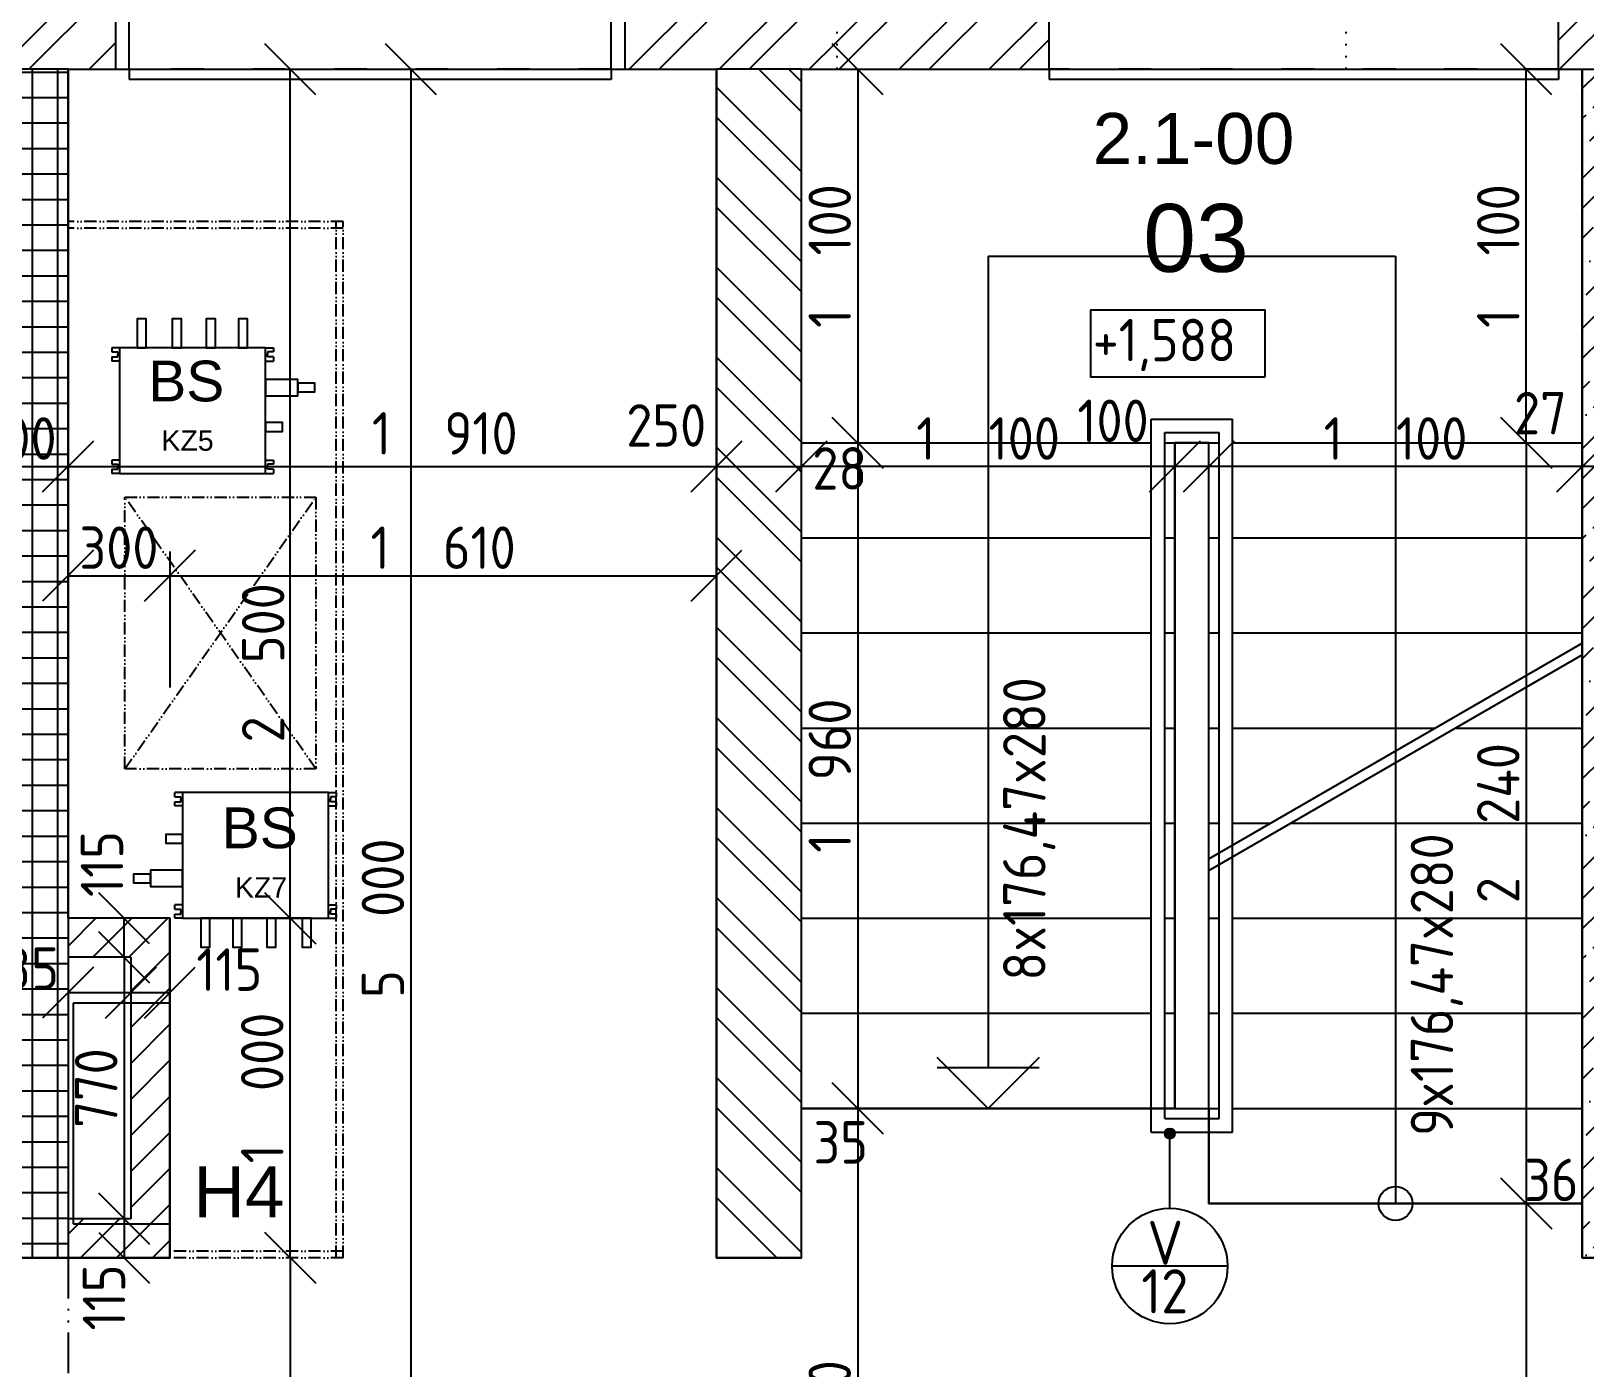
# Model space of a CAD drawing. Extents: x 4511820 to 5180432, y -1526536 to -944957.
# Drawn here: x 5020872 to 5025449, y -1249008 to -1245072 of the extents above; entities that cross this region are included whole.
import ezdxf

# ---------------------------------------------------------------- set-up
doc = ezdxf.new("R2010")
doc.units = 0
doc.header["$MEASUREMENT"] = 0
for name, pattern in [('ACAD_ISO03W100', [30, 12, -18]), ('ACAD_ISO07W100', [3.5, 0.5, -3]), ('ACAD_ISO12W100', [22, 12, -3, 0.5, -3, 0.5, -3])]:
    doc.linetypes.add(name, pattern=pattern)
doc.layers.get('0').update_dxf_attribs({"linetype": 'CONTINUOUS'})
doc.layers.get('Defpoints').update_dxf_attribs({"color": 61, "linetype": 'CONTINUOUS'})
for name, color, linetype in [('KÓTY', 4, 'CONTINUOUS'), ('MÚRY', 1, 'CONTINUOUS'), ('Plochy', 41, 'CONTINUOUS'), ('POPIS', 7, 'CONTINUOUS'), ('POZEMOK', 7, 'CONTINUOUS'), ('TENKÁ', 7, 'CONTINUOUS'), ('tzb', 153, 'CONTINUOUS'), ('ZZ-chladenie', 133, 'CONTINUOUS'), ('ŠRAFY', 82, 'CONTINUOUS')]:
    doc.layers.add(name, color=color, linetype=linetype)
doc.styles.add('ARIAL', font='arial.ttf')
doc.styles.add('STYLE1', font='isocp.shx')
doc.dimstyles.new('STANDARD-50', dxfattribs={"dimtxt": 125, "dimasz": 150, "dimexe": 10, "dimexo": 200, "dimgap": 20, "dimtad": 1, "dimdsep": 46, "dimlunit": 6, "dimtxsty": 'STYLE1', "dimblk1": 'OBLIQUE', "dimblk2": 'OBLIQUE', "dimsah": 1, "dimcen": 2.5, "dimse1": 1, "dimse2": 1, "dimadec": 0, "dimazin": 0, "dimtfac": 1, "dimtmove": 1, "dimatfit": 3, "dimldrblk": 'OBLIQUE', "dimfxl": 1, "dimtolj": 1, "dimtzin": 0, "dimarcsym": 0})
pattern_1 = [(45, (584112, 2493.08), (-132.5825215, 132.5825215), []), (45, (584200.39, 2493.08), (-132.5825215, 132.5825215), [])]

# ---------------------------------------------------------------- blocks, each defined once
blk = doc.blocks.new('_OBLIQUE')
at = {"color": 0, "linetype": 'ByBlock'}
blk.add_line((-0.5, -0.5), (0.5, 0.5), dxfattribs=at)
blk = doc.blocks.new('*D30627')
at = {"layer": 'Defpoints', "color": 0}
for p in [(5025441, -1246354), (5025441, -1246434.7), (5025641, -1246524.7)]:
    blk.add_point(p, dxfattribs=at)
at = {"layer": 'KÓTY', "color": 0, "lineweight": -2}
blk.add_line((5025641, -1246354), (5025441, -1246354), dxfattribs=at)
at = {"layer": 'KÓTY', "color": 0, "linetype": 'ByBlock', "lineweight": -2, "xscale": 150, "yscale": 150, "zscale": 150, "rotation": 180}
blk.add_blockref('_OBLIQUE', (5025441, -1246354), dxfattribs=at)
at = {"layer": 'KÓTY', "color": 0, "linetype": 'ByBlock', "lineweight": -2, "xscale": 150, "yscale": 150, "zscale": 150}
blk.add_blockref('_OBLIQUE', (5025641, -1246354), dxfattribs=at)
at = {"layer": 'KÓTY', "color": 0, "insert": (5025591.8, -1246169), "char_height": 125, "attachment_point": 5, "style": 'STYLE1'}
blk.add_mtext('\\A1;200', dxfattribs=at)
blk = doc.blocks.new('*D30628')
at = {"layer": 'Defpoints', "color": 0}
for p in [(5024341, -1246354), (5024341, -1246434.7), (5025441, -1246434.7)]:
    blk.add_point(p, dxfattribs=at)
at = {"layer": 'KÓTY', "color": 0, "lineweight": -2}
blk.add_line((5025441, -1246354), (5024341, -1246354), dxfattribs=at)
at = {"layer": 'KÓTY', "color": 0, "linetype": 'ByBlock', "lineweight": -2, "xscale": 150, "yscale": 150, "zscale": 150, "rotation": 180}
blk.add_blockref('_OBLIQUE', (5024341, -1246354), dxfattribs=at)
at = {"layer": 'KÓTY', "color": 0, "linetype": 'ByBlock', "lineweight": -2, "xscale": 150, "yscale": 150, "zscale": 150}
blk.add_blockref('_OBLIQUE', (5025441, -1246354), dxfattribs=at)
at = {"layer": 'KÓTY', "color": 0, "insert": (5024891, -1246271.5), "char_height": 125, "attachment_point": 5, "style": 'STYLE1'}
blk.add_mtext('\\A1;1ﾠ100', dxfattribs=at)
blk = doc.blocks.new('*D30629')
at = {"layer": 'Defpoints', "color": 0}
for p in [(5024241, -1246354), (5024241, -1246427.1), (5024341, -1246434.7)]:
    blk.add_point(p, dxfattribs=at)
at = {"layer": 'KÓTY', "color": 0, "lineweight": -2}
blk.add_line((5024341, -1246354), (5024241, -1246354), dxfattribs=at)
at = {"layer": 'KÓTY', "color": 0, "linetype": 'ByBlock', "lineweight": -2, "xscale": 150, "yscale": 150, "zscale": 150, "rotation": 180}
blk.add_blockref('_OBLIQUE', (5024241, -1246354), dxfattribs=at)
at = {"layer": 'KÓTY', "color": 0, "linetype": 'ByBlock', "lineweight": -2, "xscale": 150, "yscale": 150, "zscale": 150}
blk.add_blockref('_OBLIQUE', (5024341, -1246354), dxfattribs=at)
at = {"layer": 'KÓTY', "color": 0, "insert": (5024059, -1246219.5), "char_height": 125, "attachment_point": 5, "style": 'STYLE1'}
blk.add_mtext('\\A1;100', dxfattribs=at)
blk = doc.blocks.new('*D30630')
at = {"layer": 'Defpoints', "color": 0}
for p in [(5023141, -1246354), (5023141, -1246434.7), (5024241, -1246434.7)]:
    blk.add_point(p, dxfattribs=at)
at = {"layer": 'KÓTY', "color": 0, "lineweight": -2}
blk.add_line((5024241, -1246354), (5023141, -1246354), dxfattribs=at)
at = {"layer": 'KÓTY', "color": 0, "linetype": 'ByBlock', "lineweight": -2, "xscale": 150, "yscale": 150, "zscale": 150, "rotation": 180}
blk.add_blockref('_OBLIQUE', (5023141, -1246354), dxfattribs=at)
at = {"layer": 'KÓTY', "color": 0, "linetype": 'ByBlock', "lineweight": -2, "xscale": 150, "yscale": 150, "zscale": 150}
blk.add_blockref('_OBLIQUE', (5024241, -1246354), dxfattribs=at)
at = {"layer": 'KÓTY', "color": 0, "insert": (5023691, -1246271.5), "char_height": 125, "attachment_point": 5, "style": 'STYLE1'}
blk.add_mtext('\\A1;1ﾠ100', dxfattribs=at)
blk = doc.blocks.new('*D30631')
at = {"layer": 'Defpoints', "color": 0}
for p in [(5023141, -1246284.2), (5023141, -1248244.2), (5023307, -1248244.2)]:
    blk.add_point(p, dxfattribs=at)
at = {"layer": 'KÓTY', "color": 0, "lineweight": -2}
blk.add_line((5023307, -1246284.2), (5023307, -1248244.2), dxfattribs=at)
at = {"layer": 'KÓTY', "color": 0, "linetype": 'ByBlock', "lineweight": -2, "xscale": 150, "yscale": 150, "zscale": 150}
for p, rotation in [((5023307, -1246284.2), 90), ((5023307, -1248244.2), 270)]:
    blk.add_blockref('_OBLIQUE', p, dxfattribs=dict(at, rotation=rotation))
at = {"layer": 'KÓTY', "color": 0, "insert": (5023224.5, -1247264.2), "char_height": 125, "attachment_point": 5, "rotation": 90, "style": 'STYLE1'}
blk.add_mtext('\\A1;1ﾠ960', dxfattribs=at)
blk = doc.blocks.new('*D30632')
at = {"layer": 'Defpoints', "color": 0}
for p in [(5023141, -1245184.2), (5023141, -1246284.2), (5023307, -1246284.2)]:
    blk.add_point(p, dxfattribs=at)
at = {"layer": 'KÓTY', "color": 0, "lineweight": -2}
blk.add_line((5023307, -1245184.2), (5023307, -1246284.2), dxfattribs=at)
at = {"layer": 'KÓTY', "color": 0, "linetype": 'ByBlock', "lineweight": -2, "xscale": 150, "yscale": 150, "zscale": 150}
for p, rotation in [((5023307, -1245184.2), 90), ((5023307, -1246284.2), 270)]:
    blk.add_blockref('_OBLIQUE', p, dxfattribs=dict(at, rotation=rotation))
at = {"layer": 'KÓTY', "color": 0, "insert": (5023224.5, -1245734.2), "char_height": 125, "attachment_point": 5, "rotation": 90, "style": 'STYLE1'}
blk.add_mtext('\\A1;1ﾠ100', dxfattribs=at)
blk = doc.blocks.new('*D30633')
at = {"layer": 'Defpoints', "color": 0}
for p in [(5025441, -1246284.2), (5025276, -1248524.2), (5025441, -1248524.2)]:
    blk.add_point(p, dxfattribs=at)
at = {"layer": 'KÓTY', "color": 0, "lineweight": -2}
blk.add_line((5025276, -1246284.2), (5025276, -1248524.2), dxfattribs=at)
at = {"layer": 'KÓTY', "color": 0, "linetype": 'ByBlock', "lineweight": -2, "xscale": 150, "yscale": 150, "zscale": 150}
for p, rotation in [((5025276, -1246284.2), 90), ((5025276, -1248524.2), 270)]:
    blk.add_blockref('_OBLIQUE', p, dxfattribs=dict(at, rotation=rotation))
at = {"layer": 'KÓTY', "color": 0, "insert": (5025193.5, -1247404.2), "char_height": 125, "attachment_point": 5, "rotation": 90, "style": 'STYLE1'}
blk.add_mtext('\\A1;2ﾠ240', dxfattribs=at)
blk = doc.blocks.new('*D30981')
at = {"layer": 'Defpoints', "color": 0}
for p in [(5020681, -1246354), (5020981, -1246354), (5020981, -1246354)]:
    blk.add_point(p, dxfattribs=at)
at = {"layer": 'KÓTY', "color": 0, "lineweight": -2}
blk.add_line((5020681, -1246354), (5020981, -1246354), dxfattribs=at)
at = {"layer": 'KÓTY', "color": 0, "linetype": 'ByBlock', "lineweight": -2, "xscale": 150, "yscale": 150, "zscale": 150, "rotation": 180}
blk.add_blockref('_OBLIQUE', (5020681, -1246354), dxfattribs=at)
at = {"layer": 'KÓTY', "color": 0, "linetype": 'ByBlock', "lineweight": -2, "xscale": 150, "yscale": 150, "zscale": 150}
blk.add_blockref('_OBLIQUE', (5020981, -1246354), dxfattribs=at)
at = {"layer": 'KÓTY', "color": 0, "insert": (5020831, -1246271.5), "char_height": 125, "attachment_point": 5, "style": 'STYLE1'}
blk.add_mtext('\\A1;300', dxfattribs=at)
blk = doc.blocks.new('*D30982')
at = {"layer": 'Defpoints', "color": 0}
for p in [(5020981, -1246354), (5022891, -1246354), (5022891, -1246354)]:
    blk.add_point(p, dxfattribs=at)
at = {"layer": 'KÓTY', "color": 0, "lineweight": -2}
blk.add_line((5020981, -1246354), (5022891, -1246354), dxfattribs=at)
at = {"layer": 'KÓTY', "color": 0, "linetype": 'ByBlock', "lineweight": -2, "xscale": 150, "yscale": 150, "zscale": 150, "rotation": 180}
blk.add_blockref('_OBLIQUE', (5020981, -1246354), dxfattribs=at)
at = {"layer": 'KÓTY', "color": 0, "linetype": 'ByBlock', "lineweight": -2, "xscale": 150, "yscale": 150, "zscale": 150}
blk.add_blockref('_OBLIQUE', (5022891, -1246354), dxfattribs=at)
at = {"layer": 'KÓTY', "color": 0, "insert": (5022090.7, -1246256.3), "char_height": 125, "attachment_point": 5, "style": 'STYLE1'}
blk.add_mtext('\\A1;1ﾠ910', dxfattribs=at)
blk = doc.blocks.new('*D31134')
at = {"layer": 'Defpoints', "color": 0}
for p in [(5020981, -1248684.2), (5020981, -1250184.2), (5021635.5, -1250184.2)]:
    blk.add_point(p, dxfattribs=at)
at = {"layer": 'KÓTY', "color": 0, "lineweight": -2}
blk.add_line((5021635.5, -1248684.2), (5021635.5, -1250184.2), dxfattribs=at)
at = {"layer": 'KÓTY', "color": 0, "linetype": 'ByBlock', "lineweight": -2, "xscale": 150, "yscale": 150, "zscale": 150}
for p, rotation in [((5021635.5, -1248684.2), 90), ((5021635.5, -1250184.2), 270)]:
    blk.add_blockref('_OBLIQUE', p, dxfattribs=dict(at, rotation=rotation))
at = {"layer": 'KÓTY', "color": 0, "insert": (5021553, -1249434.2), "char_height": 125, "attachment_point": 5, "rotation": 90, "style": 'STYLE1'}
blk.add_mtext('\\A1;1ﾠ500', dxfattribs=at)
blk = doc.blocks.new('*D31135')
at = {"layer": 'Defpoints', "color": 0}
for p in [(5021281, -1247684.2), (5021635.5, -1247684.2), (5021281, -1248684.2)]:
    blk.add_point(p, dxfattribs=at)
at = {"layer": 'KÓTY', "color": 0, "lineweight": -2}
blk.add_line((5021635.5, -1248684.2), (5021635.5, -1247684.2), dxfattribs=at)
at = {"layer": 'KÓTY', "color": 0, "linetype": 'ByBlock', "lineweight": -2, "xscale": 150, "yscale": 150, "zscale": 150}
for p, rotation in [((5021635.5, -1247684.2), 90), ((5021635.5, -1248684.2), 270)]:
    blk.add_blockref('_OBLIQUE', p, dxfattribs=dict(at, rotation=rotation))
at = {"layer": 'KÓTY', "color": 0, "insert": (5021553, -1248184.2), "char_height": 125, "attachment_point": 5, "rotation": 90, "style": 'STYLE1'}
blk.add_mtext('\\A1;1ﾠ000', dxfattribs=at)
blk = doc.blocks.new('*D31136')
at = {"layer": 'Defpoints', "color": 0}
for p in [(5021206, -1245184.2), (5021635.5, -1245184.2), (5021206, -1247684.2)]:
    blk.add_point(p, dxfattribs=at)
at = {"layer": 'KÓTY', "color": 0, "lineweight": -2}
blk.add_line((5021635.5, -1247684.2), (5021635.5, -1245184.2), dxfattribs=at)
at = {"layer": 'KÓTY', "color": 0, "linetype": 'ByBlock', "lineweight": -2, "xscale": 150, "yscale": 150, "zscale": 150}
for p, rotation in [((5021635.5, -1245184.2), 90), ((5021635.5, -1247684.2), 270)]:
    blk.add_blockref('_OBLIQUE', p, dxfattribs=dict(at, rotation=rotation))
at = {"layer": 'KÓTY', "color": 0, "insert": (5021555.8, -1246932.1), "char_height": 125, "attachment_point": 5, "rotation": 90, "style": 'STYLE1'}
blk.add_mtext('\\A1;2ﾠ500', dxfattribs=at)
blk = doc.blocks.new('*D31137')
at = {"layer": 'Defpoints', "color": 0}
for p in [(5020981, -1245184.2), (5020981, -1250184.2), (5021991, -1250184.2)]:
    blk.add_point(p, dxfattribs=at)
at = {"layer": 'KÓTY', "color": 0, "lineweight": -2}
blk.add_line((5021991, -1245184.2), (5021991, -1250184.2), dxfattribs=at)
at = {"layer": 'KÓTY', "color": 0, "linetype": 'ByBlock', "lineweight": -2, "xscale": 150, "yscale": 150, "zscale": 150}
for p, rotation in [((5021991, -1245184.2), 90), ((5021991, -1250184.2), 270)]:
    blk.add_blockref('_OBLIQUE', p, dxfattribs=dict(at, rotation=rotation))
at = {"layer": 'KÓTY', "color": 0, "insert": (5021908.5, -1247684.2), "char_height": 125, "attachment_point": 5, "rotation": 90, "style": 'STYLE1'}
blk.add_mtext('\\A1;5ﾠ000', dxfattribs=at)
blk = doc.blocks.new('*D31178')
at = {"layer": 'Defpoints', "color": 0}
for p in [(5022891, -1246354), (5023141, -1246354), (5023141, -1246354)]:
    blk.add_point(p, dxfattribs=at)
at = {"layer": 'KÓTY', "color": 0, "lineweight": -2}
blk.add_line((5022891, -1246354), (5023141, -1246354), dxfattribs=at)
at = {"layer": 'KÓTY', "color": 0, "linetype": 'ByBlock', "lineweight": -2, "xscale": 150, "yscale": 150, "zscale": 150, "rotation": 180}
blk.add_blockref('_OBLIQUE', (5022891, -1246354), dxfattribs=at)
at = {"layer": 'KÓTY', "color": 0, "linetype": 'ByBlock', "lineweight": -2, "xscale": 150, "yscale": 150, "zscale": 150}
blk.add_blockref('_OBLIQUE', (5023141, -1246354), dxfattribs=at)
at = {"layer": 'KÓTY', "color": 0, "insert": (5022743, -1246233), "char_height": 125, "attachment_point": 5, "style": 'STYLE1'}
blk.add_mtext('\\A1;250', dxfattribs=at)
blk = doc.blocks.new('*D31179')
at = {"layer": 'Defpoints', "color": 0}
for p in [(5021281, -1246675.5), (5020981, -1247684.2), (5021281, -1247684.2)]:
    blk.add_point(p, dxfattribs=at)
at = {"layer": 'KÓTY', "color": 0, "lineweight": -2}
blk.add_line((5020981, -1246675.5), (5021281, -1246675.5), dxfattribs=at)
at = {"layer": 'KÓTY', "color": 0, "linetype": 'ByBlock', "lineweight": -2, "xscale": 150, "yscale": 150, "zscale": 150, "rotation": 180}
blk.add_blockref('_OBLIQUE', (5020981, -1246675.5), dxfattribs=at)
at = {"layer": 'KÓTY', "color": 0, "linetype": 'ByBlock', "lineweight": -2, "xscale": 150, "yscale": 150, "zscale": 150}
blk.add_blockref('_OBLIQUE', (5021281, -1246675.5), dxfattribs=at)
at = {"layer": 'KÓTY', "color": 0, "insert": (5021131, -1246593), "char_height": 125, "attachment_point": 5, "style": 'STYLE1'}
blk.add_mtext('\\A1;300', dxfattribs=at)
blk = doc.blocks.new('*D31180')
at = {"layer": 'Defpoints', "color": 0}
for p in [(5021281, -1246675.5), (5022891, -1246675.5), (5022891, -1246675.5)]:
    blk.add_point(p, dxfattribs=at)
at = {"layer": 'KÓTY', "color": 0, "lineweight": -2}
blk.add_line((5021281, -1246675.5), (5022891, -1246675.5), dxfattribs=at)
at = {"layer": 'KÓTY', "color": 0, "linetype": 'ByBlock', "lineweight": -2, "xscale": 150, "yscale": 150, "zscale": 150, "rotation": 180}
blk.add_blockref('_OBLIQUE', (5021281, -1246675.5), dxfattribs=at)
at = {"layer": 'KÓTY', "color": 0, "linetype": 'ByBlock', "lineweight": -2, "xscale": 150, "yscale": 150, "zscale": 150}
blk.add_blockref('_OBLIQUE', (5022891, -1246675.5), dxfattribs=at)
at = {"layer": 'KÓTY', "color": 0, "insert": (5022086, -1246593), "char_height": 125, "attachment_point": 5, "style": 'STYLE1'}
blk.add_mtext('\\A1;1ﾠ610', dxfattribs=at)
blk = doc.blocks.new('*D31181')
at = {"layer": 'Defpoints', "color": 0}
for p in [(5021166, -1247799.2), (5021146.5, -1248569.2), (5021166, -1248569.2)]:
    blk.add_point(p, dxfattribs=at)
at = {"layer": 'KÓTY', "color": 0, "lineweight": -2}
blk.add_line((5021146.5, -1247799.2), (5021146.5, -1248569.2), dxfattribs=at)
at = {"layer": 'KÓTY', "color": 0, "linetype": 'ByBlock', "lineweight": -2, "xscale": 150, "yscale": 150, "zscale": 150}
for p, rotation in [((5021146.5, -1247799.2), 90), ((5021146.5, -1248569.2), 270)]:
    blk.add_blockref('_OBLIQUE', p, dxfattribs=dict(at, rotation=rotation))
at = {"layer": 'KÓTY', "color": 0, "insert": (5021064, -1248184.2), "char_height": 125, "attachment_point": 5, "rotation": 90, "style": 'STYLE1'}
blk.add_mtext('\\A1;770', dxfattribs=at)
blk = doc.blocks.new('*D31182')
at = {"layer": 'Defpoints', "color": 0}
for p in [(5021146.5, -1247684.2), (5021146.5, -1247684.2), (5021146.5, -1247799.2)]:
    blk.add_point(p, dxfattribs=at)
at = {"layer": 'KÓTY', "color": 0, "lineweight": -2}
blk.add_line((5021146.5, -1247799.2), (5021146.5, -1247684.2), dxfattribs=at)
at = {"layer": 'KÓTY', "color": 0, "linetype": 'ByBlock', "lineweight": -2, "xscale": 150, "yscale": 150, "zscale": 150}
for p, rotation in [((5021146.5, -1247684.2), 90), ((5021146.5, -1247799.2), 270)]:
    blk.add_blockref('_OBLIQUE', p, dxfattribs=dict(at, rotation=rotation))
at = {"layer": 'KÓTY', "color": 0, "insert": (5021081, -1247524.5), "char_height": 125, "attachment_point": 5, "rotation": 90, "style": 'STYLE1'}
blk.add_mtext('\\A1;115', dxfattribs=at)
blk = doc.blocks.new('*D31183')
at = {"layer": 'Defpoints', "color": 0}
for p in [(5021146.5, -1248569.2), (5021146.5, -1248684.2), (5021146.5, -1248684.2)]:
    blk.add_point(p, dxfattribs=at)
at = {"layer": 'KÓTY', "color": 0, "lineweight": -2}
blk.add_line((5021146.5, -1248569.2), (5021146.5, -1248684.2), dxfattribs=at)
at = {"layer": 'KÓTY', "color": 0, "linetype": 'ByBlock', "lineweight": -2, "xscale": 150, "yscale": 150, "zscale": 150}
for p, rotation in [((5021146.5, -1248569.2), 90), ((5021146.5, -1248684.2), 270)]:
    blk.add_blockref('_OBLIQUE', p, dxfattribs=dict(at, rotation=rotation))
at = {"layer": 'KÓTY', "color": 0, "insert": (5021087, -1248801), "char_height": 125, "attachment_point": 5, "rotation": 90, "style": 'STYLE1'}
blk.add_mtext('\\A1;115', dxfattribs=at)
blk = doc.blocks.new('*D31184')
at = {"layer": 'Defpoints', "color": 0}
for p in [(5020981, -1247799.2), (5021166, -1247799.2), (5021166, -1247903)]:
    blk.add_point(p, dxfattribs=at)
at = {"layer": 'KÓTY', "color": 0, "lineweight": -2}
blk.add_line((5020981, -1247903), (5021166, -1247903), dxfattribs=at)
at = {"layer": 'KÓTY', "color": 0, "linetype": 'ByBlock', "lineweight": -2, "xscale": 150, "yscale": 150, "zscale": 150, "rotation": 180}
blk.add_blockref('_OBLIQUE', (5020981, -1247903), dxfattribs=at)
at = {"layer": 'KÓTY', "color": 0, "linetype": 'ByBlock', "lineweight": -2, "xscale": 150, "yscale": 150, "zscale": 150}
blk.add_blockref('_OBLIQUE', (5021166, -1247903), dxfattribs=at)
at = {"layer": 'KÓTY', "color": 0, "insert": (5020843, -1247832), "char_height": 125, "attachment_point": 5, "style": 'STYLE1'}
blk.add_mtext('\\A1;185', dxfattribs=at)
blk = doc.blocks.new('*D31185')
at = {"layer": 'Defpoints', "color": 0}
for p in [(5021166, -1247799.2), (5021281, -1247799.2), (5021281, -1247903)]:
    blk.add_point(p, dxfattribs=at)
at = {"layer": 'KÓTY', "color": 0, "lineweight": -2}
blk.add_line((5021166, -1247903), (5021281, -1247903), dxfattribs=at)
at = {"layer": 'KÓTY', "color": 0, "linetype": 'ByBlock', "lineweight": -2, "xscale": 150, "yscale": 150, "zscale": 150, "rotation": 180}
blk.add_blockref('_OBLIQUE', (5021166, -1247903), dxfattribs=at)
at = {"layer": 'KÓTY', "color": 0, "linetype": 'ByBlock', "lineweight": -2, "xscale": 150, "yscale": 150, "zscale": 150}
blk.add_blockref('_OBLIQUE', (5021281, -1247903), dxfattribs=at)
at = {"layer": 'KÓTY', "color": 0, "insert": (5021456, -1247835.5), "char_height": 125, "attachment_point": 5, "style": 'STYLE1'}
blk.add_mtext('\\A1;115', dxfattribs=at)
blk = doc.blocks.new('*D31216')
at = {"layer": 'Defpoints', "color": 0}
for p in [(5024234.1, -1248244.2), (5023307, -1250184.2), (5024234.1, -1250184.2)]:
    blk.add_point(p, dxfattribs=at)
at = {"layer": 'KÓTY', "color": 0, "lineweight": -2}
blk.add_line((5023307, -1248244.2), (5023307, -1250184.2), dxfattribs=at)
at = {"layer": 'KÓTY', "color": 0, "linetype": 'ByBlock', "lineweight": -2, "xscale": 150, "yscale": 150, "zscale": 150}
for p, rotation in [((5023307, -1248244.2), 90), ((5023307, -1250184.2), 270)]:
    blk.add_blockref('_OBLIQUE', p, dxfattribs=dict(at, rotation=rotation))
at = {"layer": 'KÓTY', "color": 0, "insert": (5023224.5, -1249214.2), "char_height": 125, "attachment_point": 5, "rotation": 90, "style": 'STYLE1'}
blk.add_mtext('\\A1;1ﾠ940', dxfattribs=at)
blk = doc.blocks.new('*D31224')
at = {"layer": 'Defpoints', "color": 0}
for p in [(5025441, -1248524.2), (5025276, -1250184.2), (5025441, -1250184.2)]:
    blk.add_point(p, dxfattribs=at)
at = {"layer": 'KÓTY', "color": 0, "lineweight": -2}
blk.add_line((5025276, -1248524.2), (5025276, -1250184.2), dxfattribs=at)
at = {"layer": 'KÓTY', "color": 0, "linetype": 'ByBlock', "lineweight": -2, "xscale": 150, "yscale": 150, "zscale": 150}
for p, rotation in [((5025276, -1248524.2), 90), ((5025276, -1250184.2), 270)]:
    blk.add_blockref('_OBLIQUE', p, dxfattribs=dict(at, rotation=rotation))
at = {"layer": 'KÓTY', "color": 0, "insert": (5025193.5, -1249354.2), "char_height": 125, "attachment_point": 5, "rotation": 90, "style": 'STYLE1'}
blk.add_mtext('\\A1;1ﾠ660', dxfattribs=at)
blk = doc.blocks.new('*D31505')
at = {"layer": 'Defpoints', "color": 0}
for p in [(5025276, -1245184.2), (5025441, -1245184.2), (5025441, -1246284.2)]:
    blk.add_point(p, dxfattribs=at)
at = {"layer": 'KÓTY', "color": 0, "lineweight": -2}
blk.add_line((5025276, -1246284.2), (5025276, -1245184.2), dxfattribs=at)
at = {"layer": 'KÓTY', "color": 0, "linetype": 'ByBlock', "lineweight": -2, "xscale": 150, "yscale": 150, "zscale": 150}
for p, rotation in [((5025276, -1245184.2), 90), ((5025276, -1246284.2), 270)]:
    blk.add_blockref('_OBLIQUE', p, dxfattribs=dict(at, rotation=rotation))
at = {"layer": 'KÓTY', "color": 0, "insert": (5025193.5, -1245734.2), "char_height": 125, "attachment_point": 5, "rotation": 90, "style": 'STYLE1'}
blk.add_mtext('\\A1;1ﾠ100', dxfattribs=at)

msp = doc.modelspace()

# ---------------------------------------------------------------- hatches: boundary and pattern name
at = {"layer": 'TENKÁ'}
h = msp.add_hatch(color=256, dxfattribs=at)
h.dxf.hatch_style = 1
h.paths.add_polyline_path([(5024226.097, -1248333.398, 2.41421356), (5024211.097, -1248318.398, 0.41421356)])
at = {"layer": 'ŠRAFY'}
h = msp.add_hatch(dxfattribs=at)
h.set_pattern_fill('ANSI32', color=256, scale=500)
h.set_pattern_definition(pattern_1)
h.paths.add_polyline_path([(5027621, -1244884.226), (5027621, -1244054.226), (5027241, -1244054.226), (5027241, -1244804.226), (5025371, -1244804.226), (5025371, -1244874.226), (5025371, -1245184.226), (5025441, -1245184.226), (5025641, -1245184.226), (5027241, -1245184.226), (5027441, -1245184.226), (5027621, -1245184.226)])
h = msp.add_hatch(dxfattribs=at)
h.set_pattern_fill('ANSI32', color=256, scale=500)
h.set_pattern_definition(pattern_1)
h.paths.add_polyline_path([(5019701, -1245184.226), (5020681, -1245184.226), (5020981, -1245184.226), (5021121, -1245184.226), (5021121, -1244804.226), (5019701, -1244804.226)])
h = msp.add_hatch(dxfattribs=at)
h.set_pattern_fill('ANSI32', color=256, scale=500)
h.set_pattern_definition(pattern_1)
h.paths.add_polyline_path([(5022621, -1244804.226), (5022621, -1245184.226), (5022891, -1245184.226), (5023141, -1245184.226), (5023246, -1245184.226), (5023246, -1244804.226)])
h = msp.add_hatch(dxfattribs=at)
h.set_pattern_fill('ANSI32', color=256, scale=500)
h.set_pattern_definition(pattern_1)
h.paths.add_polyline_path([(5023871, -1245184.226), (5023871, -1244874.226), (5023871, -1244804.226), (5023246, -1244804.226), (5023246, -1245184.226)])
at = {"layer": 'ŠRAFY', "ltscale": 0.25}
h = msp.add_hatch(dxfattribs=at)
h.set_pattern_fill('ANSI37', color=256, scale=600, angle=45)
h.set_pattern_definition([(90, (-3307273.674, 579782.7), (-75, 1e-14), []), (180, (-3307273.674, 579782.7), (-1e-14, -75), [])])
h.paths.add_polyline_path([(5020681, -1248634.226), (5020681, -1248684.226), (5020981, -1248684.226), (5020981, -1248569.226), (5020981, -1247799.226), (5020981, -1247684.226), (5020981, -1245184.226), (5020681, -1245184.226), (5020681, -1248519.226)])
at = {"layer": 'ŠRAFY'}
h = msp.add_hatch(dxfattribs=at)
h.set_pattern_fill('ANSI32', color=256, scale=500, angle=90)
h.set_pattern_definition([(135, (515810.9, -44587.94), (-132.5825215, -132.5825215), []), (135, (515810.9, -44499.55), (-132.5825215, -132.5825215), [])])
h.paths.add_polyline_path([(5023141, -1245184.226), (5022891, -1245184.226), (5022891, -1248684.226), (5023141, -1248684.226), (5023141, -1248244.226), (5023141, -1247964.226), (5023141, -1247684.226), (5023141, -1247404.226), (5023141, -1247124.226), (5023141, -1246844.226), (5023141, -1246564.226), (5023141, -1246284.226)])
h.paths.add_polyline_path([(5022847.201, -1246321.535), (5023134.799, -1246321.535), (5023134.799, -1246571.535), (5022847.201, -1246571.535)], flags=9)
h = msp.add_hatch(dxfattribs=at)
h.set_pattern_fill('ANSI36', color=256, scale=500, angle=360)
h.set_pattern_definition([(45, (524430.31, 212625.64), (33.1456304, 121.533978), [156.25, -31.25, 0, -31.25])])
h.paths.add_polyline_path([(5026111, -1246934.226), (5025641, -1246934.226), (5025641, -1245184.226), (5025441, -1245184.226), (5025441, -1248684.226), (5025641, -1248684.226), (5025641, -1247134.226), (5026111, -1247134.226)])
h.paths.add_polyline_path([(5025447.951, -1246044.035), (5025735.549, -1246044.035), (5025735.549, -1246294.035), (5025447.951, -1246294.035)], flags=9)
at = {"layer": 'ŠRAFY', "ltscale": 0.25}
h = msp.add_hatch(dxfattribs=at)
h.set_pattern_fill('ANSI31', color=256, scale=600, style=0)
h.set_pattern_definition([(45, (515270.5, 214751.965), (-53.0330086, 53.0330086), [])])
h.paths.add_polyline_path([(5021281, -1248684.226), (5021281, -1247684.226), (5020981, -1247684.226), (5020981, -1247799.226), (5021166, -1247799.226), (5021166, -1248569.226), (5020981, -1248569.226), (5020981, -1248684.226)])

# ---------------------------------------------------------------- linework, layer by layer
at = {"layer": 'KÓTY'}
msp.add_line((5021281, -1246604.535), (5021281, -1247004.535), dxfattribs=at)
at = {"layer": 'MÚRY'}
for p, q in [((5021161, -1245184.226), (5021161, -1244644.226)), ((5022581, -1245184.226), (5022581, -1244644.226)), ((5023871, -1245184.226), (5023871, -1244644.226)), ((5025371, -1245184.226), (5025371, -1244644.226)), ((5020981, -1245184.226), (5021161, -1245184.226)), ((5020981, -1245184.226), (5020981, -1247684.226)), ((5022581, -1245184.226), (5022891, -1245184.226)), ((5022891, -1248684.226), (5022891, -1245184.226)), ((5023141, -1245184.226), (5023871, -1245184.226)), ((5023141, -1248684.226), (5023141, -1245184.226)), ((5025371, -1245184.226), (5025441, -1245184.226)), ((5025441, -1248684.226), (5025441, -1245184.226)), ((5025441, -1248234.226), (5025441, -1246364.226)), ((5021281, -1247684.226), (5020981, -1247684.226)), ((5021281, -1248684.226), (5021281, -1247684.226)), ((5021281, -1247684.226), (5021281, -1248684.226)), ((5021166, -1247799.226), (5020981, -1247799.226)), ((5020981, -1247799.226), (5020981, -1248569.226)), ((5021166, -1247799.226), (5021166, -1248569.226)), ((5021166, -1248569.226), (5020981, -1248569.226)), ((5020981, -1248684.226), (5020681, -1248684.226)), ((5021281, -1248684.226), (5020981, -1248684.226)), ((5023141, -1248684.226), (5022891, -1248684.226)), ((5025641, -1248684.226), (5025441, -1248684.226))]:
    msp.add_line(p, q, dxfattribs=at)
at = {"layer": 'Plochy'}
for points in [[(5029321, -1250184.226), (5018731, -1250184.226), (5018731, -1248684.226), (5021281, -1248684.226), (5021281, -1247684.226), (5020981, -1247684.226), (5020981, -1245184.226), (5022891, -1245184.226), (5022891, -1248684.226), (5023141, -1248684.226), (5023141, -1248244.226), (5024341, -1248244.226), (5024341, -1248524.226), (5025441, -1248524.226), (5025441, -1248684.226), (5025641, -1248684.226), (5025641, -1247134.226), (5027441, -1247134.226), (5027441, -1245184.226), (5029321, -1245184.226)], [(5023141, -1245184.226), (5025441, -1245184.226), (5025441, -1248524.226), (5024341, -1248524.226), (5024341, -1246284.226), (5024241, -1246284.226), (5024241, -1248244.226), (5023141, -1248244.226)]]:
    msp.add_lwpolyline(points, close=True, dxfattribs=at)
at = {"layer": 'POZEMOK'}
for p, q in [((5023691, -1245734.226), (5024891, -1245734.226)), ((5023691, -1245734.226), (5023691, -1248124.226)), ((5024891, -1245734.226), (5024891, -1248524.226)), ((5024171, -1248314.226), (5024171, -1246214.226)), ((5024171, -1246214.226), (5024411, -1246214.226)), ((5024411, -1248314.226), (5024411, -1246214.226)), ((5024211, -1248274.226), (5024211, -1246254.226)), ((5024211, -1246254.226), (5024371, -1246254.226)), ((5024371, -1248274.226), (5024371, -1246254.226)), ((5024341, -1247508.919), (5025441, -1246873.834)), ((5024341, -1247543.56), (5025441, -1246908.475)), ((5023691, -1248244.226), (5023541, -1248094.226)), ((5023841, -1248094.226), (5023691, -1248244.226)), ((5023541, -1248124.226), (5023841, -1248124.226)), ((5024211, -1248274.226), (5024371, -1248274.226)), ((5024171, -1248314.226), (5024411, -1248314.226))]:
    msp.add_line(p, q, dxfattribs=at)
msp.add_circle((5024891, -1248524.226), 50, dxfattribs=at)
at = {"layer": 'TENKÁ', "linetype": 'ACAD_ISO07W100', "ltscale": 10}
for p, q in [((5023246, -1245184.226), (5023246, -1244644.226)), ((5024746, -1245184.226), (5024746, -1244644.226))]:
    msp.add_line(p, q, dxfattribs=at)
at = {"layer": 'TENKÁ'}
for p, q in [((5021121, -1244804.226), (5021121, -1245184.226)), ((5022621, -1244804.226), (5022621, -1245184.226)), ((5020981, -1245184.226), (5020681, -1245184.226)), ((5023141, -1245184.226), (5022891, -1245184.226)), ((5025441, -1245184.226), (5025641, -1245184.226)), ((5023141, -1246284.226), (5024171, -1246284.226)), ((5024211, -1246284.226), (5024371, -1246284.226)), ((5024241, -1248244.226), (5024241, -1246284.226)), ((5024341, -1248274.226), (5024341, -1246284.226)), ((5024411, -1246284.226), (5025441, -1246284.226)), ((5023141, -1246564.226), (5024171, -1246564.226)), ((5024211, -1246564.226), (5024241, -1246564.226)), ((5024341, -1246564.226), (5024371, -1246564.226)), ((5024411, -1246564.226), (5025441, -1246564.226)), ((5023141, -1246844.226), (5024171, -1246844.226)), ((5024211, -1246844.226), (5024241, -1246844.226)), ((5024341, -1246844.226), (5024371, -1246844.226)), ((5024411, -1246844.226), (5025441, -1246844.226)), ((5023141, -1247124.226), (5024171, -1247124.226)), ((5024211, -1247124.226), (5024241, -1247124.226)), ((5024341, -1247124.226), (5024371, -1247124.226)), ((5024411, -1247124.226), (5025007.308, -1247124.226)), ((5025067.308, -1247124.226), (5025441, -1247124.226)), ((5023141, -1247404.226), (5024171, -1247404.226)), ((5024211, -1247404.226), (5024241, -1247404.226)), ((5024341, -1247404.226), (5024371, -1247404.226)), ((5024411, -1247404.226), (5024522.334, -1247404.226)), ((5024582.334, -1247404.226), (5025441, -1247404.226)), ((5020981, -1247684.226), (5020981, -1247799.226)), ((5023141, -1247684.226), (5024171, -1247684.226)), ((5024211, -1247684.226), (5024241, -1247684.226)), ((5024341, -1247684.226), (5024371, -1247684.226)), ((5024411, -1247684.226), (5025441, -1247684.226)), ((5023141, -1247964.226), (5024171, -1247964.226)), ((5024211, -1247964.226), (5024241, -1247964.226)), ((5024341, -1247964.226), (5024371, -1247964.226)), ((5024411, -1247964.226), (5025441, -1247964.226)), ((5023141, -1248244.226), (5024171, -1248244.226)), ((5024211, -1248244.226), (5024341, -1248244.226)), ((5024341, -1248244.226), (5024371, -1248244.226)), ((5024411, -1248244.226), (5025441, -1248244.226)), ((5024226.097, -1248538.487), (5024226.097, -1248318.398)), ((5024341, -1248524.226), (5024341, -1248314.226)), ((5024341, -1248524.226), (5025441, -1248524.226)), ((5020981, -1248569.226), (5020981, -1248684.226))]:
    msp.add_line(p, q, dxfattribs=at)
at = {"layer": 'TENKÁ', "linetype": 'ACAD_ISO03W100', "ltscale": 8}
for p, q in [((5022581, -1245184.226), (5021161, -1245184.226)), ((5025371, -1245184.226), (5023871, -1245184.226))]:
    msp.add_line(p, q, dxfattribs=at)
at = {"layer": 'TENKÁ', "ltscale": 0.25}
for p, q in [((5021161, -1245184.226), (5021161, -1245214.226)), ((5022581, -1245214.226), (5021161, -1245214.226)), ((5022581, -1245184.226), (5022581, -1245214.226)), ((5023871, -1245184.226), (5023871, -1245214.226)), ((5025371, -1245214.226), (5023871, -1245214.226)), ((5025371, -1245184.226), (5025371, -1245214.226)), ((5024396.097, -1248708.487), (5024056.097, -1248708.487))]:
    msp.add_line(p, q, dxfattribs=at)
at = {"layer": 'TENKÁ', "color": 8, "linetype": 'ACAD_ISO12W100', "lineweight": -2, "ltscale": 3}
for p, q in [((5021791, -1245632.326), (5020981, -1245632.326)), ((5021791, -1245652.326), (5020981, -1245652.326)), ((5021771, -1248684.226), (5021771, -1245632.326)), ((5021791, -1248684.226), (5021791, -1245632.326)), ((5021711.22, -1247244.226), (5021148.72, -1246444.226)), ((5021148.72, -1247244.226), (5021711.22, -1246444.226)), ((5021791, -1248664.226), (5021281, -1248664.226)), ((5021791, -1248684.226), (5021281, -1248684.226))]:
    msp.add_line(p, q, dxfattribs=at)
at = {"layer": 'TENKÁ', "linetype": 'ACAD_ISO12W100', "ltscale": 10}
msp.add_line((5020981, -1248684.226), (5020981, -1250184.226), dxfattribs=at)
at = {"layer": 'TENKÁ', "ltscale": 0.25}
msp.add_lwpolyline([(5024506.969, -1246090.146), (5024506.969, -1245893.896), (5023992.337, -1245893.896), (5023992.337, -1246090.146)], close=True, dxfattribs=at)
at = {"layer": 'TENKÁ', "color": 8, "linetype": 'ACAD_ISO12W100', "lineweight": -2, "ltscale": 3}
msp.add_lwpolyline([(5021148.72, -1246444.226), (5021711.22, -1246444.226), (5021711.22, -1247244.226), (5021148.72, -1247244.226)], close=True, dxfattribs=at)
at = {"layer": 'TENKÁ'}
msp.add_circle((5024226.097, -1248318.398), 15, dxfattribs=at)
at = {"layer": 'TENKÁ', "ltscale": 0.25}
msp.add_circle((5024226.097, -1248708.487), 170, dxfattribs=at)
at = {"layer": 'tzb'}
for p, q in [((5021281, -1247934.226), (5020996, -1247934.226)), ((5020996, -1247934.226), (5020996, -1248584.226)), ((5021281, -1247934.226), (5020996, -1247934.226)), ((5020996, -1247934.226), (5020996, -1248584.226)), ((5020996, -1248584.226), (5021281, -1248584.226)), ((5020996, -1248584.226), (5021281, -1248584.226))]:
    msp.add_line(p, q, dxfattribs=at)
at = {"layer": 'ZZ-chladenie'}
for p, q in [((5021132.984, -1246004.226), (5021110.08, -1246004.226)), ((5021110.08, -1246004.226), (5021110.08, -1246016.608)), ((5021110.08, -1246016.608), (5021127.454, -1246016.608)), ((5021110.08, -1246030.965), (5021127.454, -1246030.965)), ((5021110.08, -1246030.965), (5021110.08, -1246043.347)), ((5021127.454, -1246016.608), (5021127.454, -1246023.787)), ((5021127.454, -1246029.965), (5021127.454, -1246022.787)), ((5021127.454, -1246030.965), (5021127.454, -1246023.787)), ((5021562.984, -1246004.226), (5021132.984, -1246004.226)), ((5021132.984, -1246004.226), (5021132.984, -1246374.226)), ((5021562.984, -1246374.226), (5021562.984, -1246004.226)), ((5021562.984, -1246004.226), (5021585.888, -1246004.226)), ((5021585.888, -1246016.608), (5021568.515, -1246016.608)), ((5021568.515, -1246016.608), (5021568.515, -1246023.787)), ((5021568.515, -1246029.965), (5021568.515, -1246022.787)), ((5021568.515, -1246030.965), (5021568.515, -1246023.787)), ((5021585.888, -1246030.965), (5021568.515, -1246030.965)), ((5021585.888, -1246004.226), (5021585.888, -1246016.608)), ((5021585.888, -1246030.965), (5021585.888, -1246043.347)), ((5021132.984, -1246043.347), (5021110.08, -1246043.347)), ((5021562.984, -1246043.347), (5021585.888, -1246043.347)), ((5021132.984, -1246335.105), (5021110.08, -1246335.105)), ((5021110.08, -1246335.105), (5021110.08, -1246347.487)), ((5021110.08, -1246347.487), (5021127.454, -1246347.487)), ((5021127.454, -1246347.487), (5021127.454, -1246354.666)), ((5021127.454, -1246360.844), (5021127.454, -1246353.666)), ((5021127.454, -1246361.844), (5021127.454, -1246354.666)), ((5021562.984, -1246335.105), (5021585.888, -1246335.105)), ((5021585.888, -1246347.487), (5021568.515, -1246347.487)), ((5021568.515, -1246347.487), (5021568.515, -1246354.666)), ((5021568.515, -1246360.844), (5021568.515, -1246353.666)), ((5021568.515, -1246361.844), (5021568.515, -1246354.666)), ((5021585.888, -1246335.105), (5021585.888, -1246347.487)), ((5021110.08, -1246361.844), (5021127.454, -1246361.844)), ((5021110.08, -1246361.844), (5021110.08, -1246374.226)), ((5021132.984, -1246374.226), (5021110.08, -1246374.226)), ((5021132.984, -1246374.226), (5021562.984, -1246374.226)), ((5021562.984, -1246374.226), (5021585.888, -1246374.226)), ((5021585.888, -1246361.844), (5021568.515, -1246361.844)), ((5021585.888, -1246361.844), (5021585.888, -1246374.226)), ((5021318.711, -1247314.226), (5021295.807, -1247314.226)), ((5021295.807, -1247326.608), (5021295.807, -1247314.226)), ((5021748.711, -1247314.226), (5021318.711, -1247314.226)), ((5021318.711, -1247314.226), (5021318.711, -1247684.226)), ((5021748.711, -1247684.226), (5021748.711, -1247314.226)), ((5021748.711, -1247314.226), (5021771.615, -1247314.226)), ((5021771.615, -1247326.608), (5021771.615, -1247314.226)), ((5021295.807, -1247326.608), (5021313.181, -1247326.608)), ((5021295.807, -1247353.347), (5021295.807, -1247340.965)), ((5021295.807, -1247340.965), (5021313.181, -1247340.965)), ((5021318.711, -1247353.347), (5021295.807, -1247353.347)), ((5021313.181, -1247326.608), (5021313.181, -1247333.787)), ((5021313.181, -1247327.608), (5021313.181, -1247334.787)), ((5021313.181, -1247340.965), (5021313.181, -1247333.787)), ((5021748.711, -1247353.347), (5021771.615, -1247353.347)), ((5021771.615, -1247326.608), (5021754.241, -1247326.608)), ((5021754.241, -1247326.608), (5021754.241, -1247333.787)), ((5021754.241, -1247327.608), (5021754.241, -1247334.787)), ((5021754.241, -1247340.965), (5021754.241, -1247333.787)), ((5021771.615, -1247340.965), (5021754.241, -1247340.965)), ((5021771.615, -1247353.347), (5021771.615, -1247340.965)), ((5021318.711, -1247645.105), (5021295.807, -1247645.105)), ((5021295.807, -1247657.487), (5021295.807, -1247645.105)), ((5021295.807, -1247657.487), (5021313.181, -1247657.487)), ((5021295.807, -1247684.226), (5021295.807, -1247671.844)), ((5021295.807, -1247671.844), (5021313.181, -1247671.844)), ((5021318.711, -1247684.226), (5021295.807, -1247684.226)), ((5021313.181, -1247657.487), (5021313.181, -1247664.666)), ((5021313.181, -1247658.487), (5021313.181, -1247665.666)), ((5021313.181, -1247671.844), (5021313.181, -1247664.666)), ((5021318.711, -1247684.226), (5021748.711, -1247684.226)), ((5021676, -1247684.226), (5021377.5, -1247684.226)), ((5021748.711, -1247645.105), (5021771.615, -1247645.105)), ((5021748.711, -1247684.226), (5021771.615, -1247684.226)), ((5021771.615, -1247657.487), (5021754.241, -1247657.487)), ((5021754.241, -1247657.487), (5021754.241, -1247664.666)), ((5021754.241, -1247658.487), (5021754.241, -1247665.666)), ((5021754.241, -1247671.844), (5021754.241, -1247664.666)), ((5021771.615, -1247671.844), (5021754.241, -1247671.844)), ((5021771.615, -1247657.487), (5021771.615, -1247645.105)), ((5021771.615, -1247684.226), (5021771.615, -1247671.844))]:
    msp.add_line(p, q, dxfattribs=at)
for points in [[(5021184.446, -1246004.226), (5021211.468, -1246004.226), (5021211.468, -1245919.209), (5021184.446, -1245919.209)], [(5021288.224, -1246004.226), (5021315.246, -1246004.226), (5021315.246, -1245919.209), (5021288.224, -1245919.209)], [(5021388.262, -1246004.226), (5021415.284, -1246004.226), (5021415.284, -1245919.209), (5021388.262, -1245919.209)], [(5021482.69, -1246004.226), (5021509.713, -1246004.226), (5021509.713, -1245919.209), (5021482.69, -1245919.209)], [(5021562.984, -1246145.376), (5021657.83, -1246145.376), (5021657.83, -1246097.742), (5021562.984, -1246097.742)], [(5021657.83, -1246134.372), (5021707.689, -1246134.372), (5021707.689, -1246108.746), (5021657.83, -1246108.746)], [(5021562.984, -1246250.45), (5021612.843, -1246250.45), (5021612.843, -1246224.824), (5021562.984, -1246224.824)], [(5021318.711, -1247438.002), (5021268.853, -1247438.002), (5021268.853, -1247463.628), (5021318.711, -1247463.628)], [(5021318.711, -1247543.076), (5021223.865, -1247543.076), (5021223.865, -1247590.71), (5021318.711, -1247590.71)], [(5021223.865, -1247554.08), (5021174.007, -1247554.08), (5021174.007, -1247579.706), (5021223.865, -1247579.706)], [(5021399.005, -1247684.226), (5021371.983, -1247684.226), (5021371.983, -1247769.243), (5021399.005, -1247769.243)], [(5021493.434, -1247684.226), (5021466.411, -1247684.226), (5021466.411, -1247769.243), (5021493.434, -1247769.243)], [(5021593.472, -1247684.226), (5021566.449, -1247684.226), (5021566.449, -1247769.243), (5021593.472, -1247769.243)], [(5021697.25, -1247684.226), (5021670.227, -1247684.226), (5021670.227, -1247769.243), (5021697.25, -1247769.243)]]:
    msp.add_lwpolyline(points, close=True, dxfattribs=at)

# ---------------------------------------------------------------- texts
at = {"layer": 'POPIS', "lineweight": 40, "ltscale": 0.25, "style": 'ARIAL'}
for s, height, p in [('2.1-00', 150, (5023998.769, -1245462.805)), ('03', 200, (5024147.769, -1245780.805))]:
    msp.add_text(s, height=height, dxfattribs=at).set_placement(p)
at = {"layer": 'TENKÁ', "ltscale": 0.25, "style": 'STYLE1'}
for s, p in [('+1,588', (5023999.235, -1246044.097)), ('27', (5025239.983, -1246259.205)), ('28', (5023173.317, -1246422.052)), ('35', (5023176.483, -1248406.734)), ('36', (5025269.483, -1248517.47))]:
    msp.add_text(s, height=125, dxfattribs=at).set_placement(p)
at = {"layer": 'TENKÁ', "linetype": 'Continuous', "style": 'STYLE1'}
for s, p in [('8x176,47x280', (5023860.161, -1247867.968)), ('9x176,47x280', (5025060.661, -1248325.468))]:
    msp.add_text(s, height=125, rotation=90, dxfattribs=at).set_placement(p)
at = {"layer": 'TENKÁ', "style": 'STYLE1'}
for s, p in [('V', (5024160.067, -1248704.987)), ('12', (5024142.317, -1248847.874))]:
    msp.add_text(s, height=130, dxfattribs=at).set_placement(p)
at = {"layer": 'tzb', "lineweight": 40, "ltscale": 0.25, "style": 'ARIAL'}
msp.add_text('H4', height=150, dxfattribs=at).set_placement((5021350.671, -1248564.97))
at = {"layer": 'ZZ-chladenie', "style": 'ARIAL'}
for s, height, p in [('BS', 120, (5021217.565, -1246162.197)), ('KZ5', 60, (5021256.327, -1246307.462)), ('BS', 120, (5021433.973, -1247478.092)), ('KZ7', 60, (5021472.736, -1247623.357))]:
    msp.add_text(s, height=height, dxfattribs=at).set_placement(p)

# ---------------------------------------------------------------- dimensions: what is measured, and where the dimension line sits
at = {"layer": 'KÓTY'}
for base, p1, p2, picture, middle in [((5021991, -1250184.226), (5020981, -1245184.226), (5020981, -1250184.226), '*D31137', (5021908.457, -1247684.226)), ((5023307, -1246284.226), (5023141, -1245184.226), (5023141, -1246284.226), '*D30632', (5023224.457, -1245734.226)), ((5023307, -1248244.226), (5023141, -1246284.226), (5023141, -1248244.226), '*D30631', (5023224.457, -1247264.226)), ((5025276, -1248524.226), (5025441, -1246284.226), (5025441, -1248524.226), '*D30633', (5025193.457, -1247404.226)), ((5021635.5, -1247684.226), (5021281, -1248684.226), (5021281, -1247684.226), '*D31135', (5021552.957, -1248184.226)), ((5021146.5, -1248569.226), (5021166, -1247799.226), (5021166, -1248569.226), '*D31181', (5021064, -1248184.226)), ((5023307, -1250184.226), (5024234.053, -1248244.226), (5024234.053, -1250184.226), '*D31216', (5023224.457, -1249214.226)), ((5025276, -1250184.226), (5025441, -1248524.226), (5025441, -1250184.226), '*D31224', (5025193.457, -1249354.226)), ((5021635.5, -1250184.226), (5020981, -1248684.226), (5020981, -1250184.226), '*D31134', (5021552.957, -1249434.226))]:
    dim = msp.add_linear_dim(base=base, p1=p1, p2=p2, angle=90, dimstyle='STANDARD-50', dxfattribs=at)
    dim.commit()
    dim.dimension.update_dxf_attribs({"geometry": picture, "text_midpoint": middle})
for base, p1, p2, picture, middle in [((5021635.5, -1245184.226), (5021206, -1247684.226), (5021206, -1245184.226), '*D31136', (5021638.344, -1246932.075)), ((5021146.5, -1247684.226), (5021146.5, -1247799.226), (5021146.5, -1247684.226), '*D31182', (5021163.5, -1247524.535)), ((5021146.5, -1248684.226), (5021146.5, -1248569.226), (5021146.5, -1248684.226), '*D31183', (5021169.5, -1248801.035))]:
    dim = msp.add_linear_dim(base=base, p1=p1, p2=p2, angle=90, dimstyle='STANDARD-50', dxfattribs=at)
    dim.commit()
    dim.dimension.update_dxf_attribs({"geometry": picture, "text_midpoint": middle, "dimtype": 160})
dim = msp.add_linear_dim(base=(5025276, -1245184.226), p1=(5025441, -1246284.226), p2=(5025441, -1245184.226), angle=90, dimstyle='STANDARD-50', override={"dimtxsty": 'STYLE1', "dimldrblk": 'OBLIQUE'}, dxfattribs=at)
dim.commit()
dim.dimension.update_dxf_attribs({"geometry": '*D31505', "text_midpoint": (5025193.457, -1245734.226)})
for base, p1, p2, picture, middle in [((5025441, -1246354.035), (5025641, -1246524.726), (5025441, -1246434.726), '*D30627', (5025591.75, -1246169.035)), ((5020981, -1246354.035), (5020681, -1246354.035), (5020981, -1246354.035), '*D30981', (5020831, -1246271.535)), ((5023141, -1246354.035), (5024241, -1246434.726), (5023141, -1246434.726), '*D30630', (5023691, -1246271.492)), ((5024341, -1246354.035), (5025441, -1246434.726), (5024341, -1246434.726), '*D30628', (5024891, -1246271.492)), ((5021281, -1246675.535), (5020981, -1247684.226), (5021281, -1247684.226), '*D31179', (5021131, -1246593.035)), ((5022891, -1246675.535), (5021281, -1246675.535), (5022891, -1246675.535), '*D31180', (5022086, -1246592.992))]:
    dim = msp.add_linear_dim(base=base, p1=p1, p2=p2, dimstyle='STANDARD-50', dxfattribs=at)
    dim.commit()
    dim.dimension.update_dxf_attribs({"geometry": picture, "text_midpoint": middle})
for base, p1, p2, picture, middle in [((5022891, -1246354.035), (5020981, -1246354.035), (5022891, -1246354.035), '*D30982', (5022090.654, -1246338.863)), ((5023141, -1246354.035), (5022891, -1246354.035), (5023141, -1246354.035), '*D31178', (5022743, -1246315.535)), ((5024241, -1246354.035), (5024341, -1246434.726), (5024241, -1246427.138), '*D30629', (5024059, -1246302.035)), ((5021166, -1247903.035), (5020981, -1247799.226), (5021166, -1247799.226), '*D31184', (5020843, -1247914.535)), ((5021281, -1247903.035), (5021166, -1247799.226), (5021281, -1247799.226), '*D31185', (5021456, -1247918.035))]:
    dim = msp.add_linear_dim(base=base, p1=p1, p2=p2, dimstyle='STANDARD-50', dxfattribs=at)
    dim.commit()
    dim.dimension.update_dxf_attribs({"geometry": picture, "text_midpoint": middle, "dimtype": 160})

doc.saveas('drawing.dxf')
